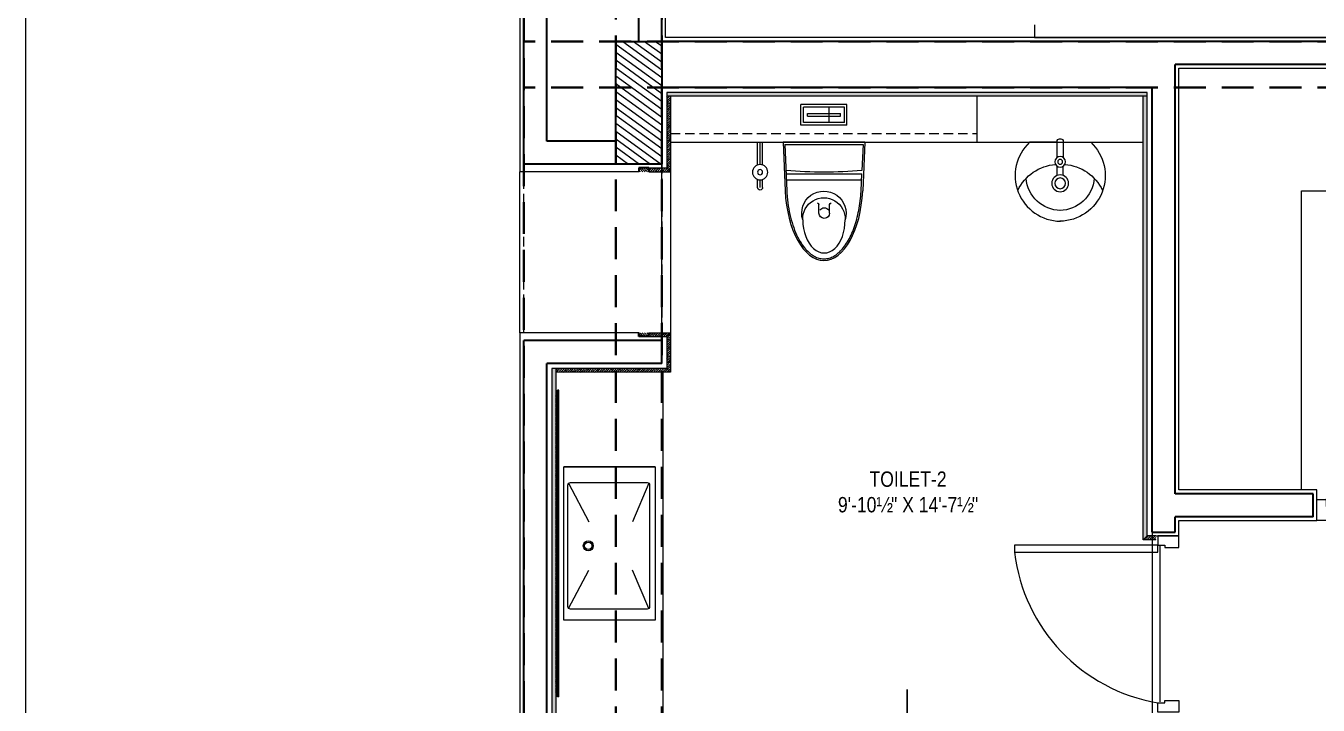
# Model space of a CAD drawing. Header units: inches. Extents: x -189347 to -188565, y -48525 to -47011.
# Drawn here: x -189346.7 to -189093.7, y -47938.7 to -47805.8 of the extents above; entities that cross this region are included whole.
import ezdxf

# ---------------------------------------------------------------- set-up
doc = ezdxf.new("R2010")
doc.units = ezdxf.units.IN
doc.header["$LTSCALE"] = 25
doc.header["$MEASUREMENT"] = 0
doc.linetypes.add('DASHED2', pattern=[0.375, 0.25, -0.125])
doc.layers.get('0').update_dxf_attribs({"lineweight": 0})
for name, color, linetype, lineweight in [('COLUMN', 1, 'Continuous', 30), ('COLUMNHATCH', 8, 'Continuous', 0), ('CWS', 180, 'Continuous', 18), ('elevation', 6, 'Continuous', 9), ('FURNITURE', 251, 'Continuous', 0), ('hidden', 7, 'DASHED2', 5), ('PLASTER LINE', 1, 'Continuous', 5), ('PP--BEAM', 104, 'DASHED2', 40), ('PP-OUTER', 180, 'Continuous', 18), ('PP-TOILET 6', 5, 'Continuous', 9), ('PP-WALL', 7, 'Continuous', 30), ('SANITARY', 212, 'Continuous', 5), ('SANITARY TXT', 7, 'Continuous', 9), ('sechatch', 8, 'Continuous', 0), ('STONE', 7, 'Continuous', 9), ('TEXT', 7, 'Continuous', 13), ('TOILET ELE', 7, 'Continuous', 13), ('WIN', 22, 'Continuous', 0)]:
    doc.layers.add(name, color=color, linetype=linetype, lineweight=lineweight)
doc.styles.add('RAJ', font='Arial Narrow.ttf')
doc.dimstyles.new('WORKING DIM', dxfattribs={"dimtxt": 4, "dimasz": 2.25, "dimexe": 1, "dimexo": 1, "dimgap": 0.5, "dimtad": 1, "dimzin": 3, "dimdsep": 46, "dimlunit": 4, "dimtxsty": 'RAJ', "dimblk1": 'ARCHTICK', "dimblk2": 'ARCHTICK', "dimsah": 1, "dimcen": 0.09375, "dimdle": 1, "dimclrd": 256, "dimclre": 256, "dimclrt": 256, "dimadec": 0, "dimazin": 0, "dimtfac": 0.75, "dimtofl": 0, "dimtmove": 1, "dimatfit": 3, "dimldrblk": 'OPEN30', "dimfxl": 1, "dimtolj": 1, "dimtzin": 0, "dimarcsym": 0})
pattern_1 = [(45, (141.9624, -1374.74263), (-0.4419417382, 0.4419417382), []), (45, (142.40434, -1374.74263), (-0.4419417382, 0.4419417382), [0.78125, -0.15625, 0, -0.15625])]

# ---------------------------------------------------------------- blocks, each defined once
blk = doc.blocks.new('TAP')
at = {"layer": 'SANITARY', "ltscale": 30}
for p, q in [((-0.5, -4.44), (-0.5, 0)), ((0, -4.35), (0, 0)), ((0.5, -4.44), (0.5, 0)), ((-0.5, -8.84), (-0.5, -7.27)), ((0, -8.84), (0, -7.35)), ((0.5, -8.84), (0.5, -7.27))]:
    blk.add_line(p, q, dxfattribs=at)
at = {"layer": 'SANITARY', "linetype": 'Continuous', "ltscale": 30}
for radius in [1.5, 0.5]:
    blk.add_circle((0, -5.85), radius, dxfattribs=at)
at = {"layer": 'SANITARY', "ltscale": 30}
blk.add_arc((0, -8.84), 0.5, 180, 0, dxfattribs=at)
blk = doc.blocks.new('_ArchTick')
at = {"color": 0, "linetype": 'ByBlock', "const_width": 0.15}
blk.add_lwpolyline([(-0.5, -0.5), (0.5, 0.5)], dxfattribs=at)
blk = doc.blocks.new('_Open30')
at = {"color": 0, "linetype": 'ByBlock', "lineweight": -2}
for p, q in [((-1, 0.27), (0, 0)), ((0, 0), (-1, -0.27)), ((0, 0), (-1, 0))]:
    blk.add_line(p, q, dxfattribs=at)
blk = doc.blocks.new('ACTUATOR')
at = {"layer": 'SANITARY', "ltscale": 30}
for p, q in [((-4.5, -2), (-4.5, 2)), ((4.5, 2), (-4.5, 2)), ((-4, -1.5), (-4, 1.5)), ((4, 1.5), (-4, 1.5)), ((-3.25, -0.25), (-3.25, 0.25)), ((-3.25, 0.25), (3.25, 0.25)), ((1, -1.5), (1, 1.5)), ((3.25, -0.25), (3.25, 0.25)), ((4, -1.5), (4, 1.5)), ((4.5, -2), (4.5, 2)), ((4.5, -2), (-4.5, -2)), ((4, -1.5), (-4, -1.5)), ((-3.25, -0.25), (3.25, -0.25))]:
    blk.add_line(p, q, dxfattribs=at)
blk = doc.blocks.new('ythth')
at = {"layer": 'SANITARY', "ltscale": 30}
for p, q in [((3400299.25, -866620.46), (3400299.25, -866624.46)), ((3400299.25, -866620.46), (3400308.25, -866620.46)), ((3400308.25, -866620.46), (3400308.25, -866624.46)), ((3400299.75, -866620.96), (3400299.75, -866623.96)), ((3400299.75, -866620.96), (3400307.75, -866620.96)), ((3400300.5, -866622.21), (3400300.5, -866622.71)), ((3400302.75, -866622.21), (3400300.5, -866622.21)), ((3400302.75, -866622.71), (3400300.5, -866622.71)), ((3400307, -866622.21), (3400307, -866622.71)), ((3400307.75, -866620.96), (3400307.75, -866623.96)), ((3400299.75, -866623.96), (3400307.75, -866623.96))]:
    blk.add_line(p, q, dxfattribs=at)
at = {"layer": 'SANITARY', "rotation": 180}
blk.add_blockref('ACTUATOR', (3400303.75, -866622.46), dxfattribs=at)
blk = doc.blocks.new('A$C18BE6784')
at = {"layer": 'SANITARY'}
for points in [[(0.2053, 0.386), (0.0703, 0.386, 0.676244), (0.2213, 0, 0.676244)], [(0.2353, 0.3123), (0.2353, 0.3905, 0.414214), (0.223, 0.4027), (0.2203, 0.4027), (0.2176, 0.4027, 0.414214), (0.2053, 0.3905), (0.2053, 0.3123)], [(0.2353, 0.386), (0.3703, 0.386, -0.676244), (0.2193, 0, -0.676244)], [(0.2053, 0.2237), (0.2053, 0.269, -0.414214)], [(0.2353, 0.2237), (0.2353, 0.269, 0.414214)]]:
    blk.add_lwpolyline(points, format="xyb", dxfattribs=at)
for centre, radius in [((0.2203, 0.2906), 0.0264), ((0.2203, 0.2906), 0.0116), ((0.2203, 0.1854), 0.0411), ((0.2203, 0.1854), 0.0264)]:
    blk.add_circle(centre, radius, dxfattribs=at)
for centre, radius, start, end in [((0.2127, 0.0581), 0.2199, 93.95905, 155.00945), ((0.2279, 0.0581), 0.2199, 24.99055, 86.04095), ((0.2233, 0.2233), 0.1702, 184.52098, 269.50615), ((0.2173, 0.2233), 0.1702, 270.49385, 355.47902)]:
    blk.add_arc(centre, radius, start, end, dxfattribs=at)
blk = doc.blocks.new('A$C5CF75EDE')
for p, q in [((0, 8), (0, -8)), ((-9.47, 7.27), (-6.15, 7.45)), ((-7.31, -7.37), (-7.31, 7.37)), ((-6.15, -7.45), (-6.15, 7.45)), ((-13.84, 1.11), (-12.16, 1.11)), ((-13.84, -0.98), (-12.16, -0.98))]:
    blk.add_line(p, q)
for points in [[(0, 8), (-9.49, 7.59)], [(-0.45, -7.66), (-0.45, 7.66), (-5.53, 7.45)], [(0, -8), (-9.49, -7.59)], [(-0.45, -7.66), (-9.47, -7.27)]]:
    blk.add_lwpolyline(points)
blk.add_lwpolyline([(-15.18, -4.15, 1.04786), (-15.18, 4.15, -0.349995)], format="xyb")
for centre, radius, start, end in [((82.43, 0), 88.27, 175.1618, 184.8294), ((-13.9, 0), 4.35, 252.8563, 107.1437), ((-13.84, 0.07), 1.04, 90, 270), ((-13.84, 0.07), 1.04, 303.9417, 56.0583), ((-12.16, 1.42), 0.313, 270, 0), ((-12.16, -1.29), 0.313, 0, 90)]:
    blk.add_arc(centre, radius, start, end)
at = {"extrusion": (0, 0, -1)}
for centre, major_axis, ratio, start_param, end_param in [((-8.09, 0), (-15.03, 0), 0.507145, -1.478917, 1.477723), ((-15.18, 0), (-6.47, 0.08), 0.641335, 4.704215, 7.845808)]:
    blk.add_ellipse(centre, major_axis=major_axis, ratio=ratio, start_param=start_param, end_param=end_param, dxfattribs=at)
blk.add_open_spline([(-9.46, -7.28), (-9.87, -7.26), (-10.28, -7.23), (-11.48, -7.12), (-12.25, -7.02), (-13.75, -6.75), (-14.48, -6.59), (-15.88, -6.2), (-16.54, -5.98), (-17.8, -5.49), (-18.38, -5.22), (-19.46, -4.64), (-19.95, -4.33), (-20.73, -3.73), (-21.04, -3.46), (-21.59, -2.9), (-21.83, -2.61), (-22.23, -2.03), (-22.39, -1.73), (-22.64, -1.13), (-22.72, -0.83), (-22.81, -0.23), (-22.82, 0.07), (-22.75, 0.67), (-22.69, 0.97), (-22.47, 1.57), (-22.32, 1.87), (-21.95, 2.45), (-21.73, 2.74), (-21.2, 3.31), (-20.9, 3.59), (-20.23, 4.12), (-19.86, 4.38), (-19.05, 4.87), (-18.61, 5.1), (-17.68, 5.53), (-17.19, 5.74), (-16.16, 6.11), (-15.61, 6.28), (-14.49, 6.58), (-13.91, 6.71), (-12.71, 6.94), (-12.1, 7.04), (-10.86, 7.18), (-10.23, 7.24), (-9.55, 7.27), (-9.51, 7.27), (-9.47, 7.27)], degree=3, knots=[1.662675, 1.662675, 1.662675, 1.662675, 1.74662, 1.74662, 1.907399, 1.907399, 2.068177, 2.068177, 2.228955, 2.228955, 2.389733, 2.389733, 2.550512, 2.550512, 2.679298, 2.679298, 2.808084, 2.808084, 2.93687, 2.93687, 3.065656, 3.065656, 3.194442, 3.194442, 3.323228, 3.323228, 3.452014, 3.452014, 3.5808, 3.5808, 3.709586, 3.709586, 3.838372, 3.838372, 3.967158, 3.967158, 4.095944, 4.095944, 4.22473, 4.22473, 4.353516, 4.353516, 4.482302, 4.482302, 4.611088, 4.611088, 4.619316, 4.619316, 4.619316, 4.619316])
blk = doc.blocks.new('wb.')
at = {"layer": 'SANITARY', "ltscale": 30}
for p, q in [((-188919.44, -47135.54, -3021.38), (-188911.93, -47139.53, -3021.38)), ((-188894.96, -47135.54, -3021.38), (-188902.47, -47139.53, -3021.38)), ((-188919.44, -47151.25, -3021.38), (-188911.93, -47148.02, -3021.38)), ((-188894.96, -47151.25, -3021.38), (-188902.47, -47148.02, -3021.38))]:
    blk.add_line(p, q, dxfattribs=at)
blk.add_lwpolyline([(-188895.31, -47151.4), (-188919.09, -47151.4, -0.414214), (-188919.59, -47150.9), (-188919.59, -47135.89, -0.414214), (-188919.09, -47135.39), (-188895.31, -47135.39, -0.414214), (-188894.81, -47135.89), (-188894.81, -47150.9, -0.414214)], format="xyb", close=True, dxfattribs=at)
for radius in [0.971, 0.721]:
    blk.add_circle((-188907.2, -47139.39), radius, dxfattribs=at)
blk = doc.blocks.new('door')
at = {"layer": 'WIN'}
for points in [[(-188890.45, -47194.62), (-188890.45, -47164.12), (-188891.95, -47164.12), (-188891.95, -47194.62)], [(-188925.95, -47194.62), (-188923.95, -47194.62), (-188923.95, -47196.12), (-188923.45, -47196.12), (-188923.45, -47199.12), (-188923.95, -47199.12), (-188923.95, -47199.12), (-188925.95, -47199.12)], [(-188888.45, -47194.62), (-188890.45, -47194.62), (-188890.45, -47196.12), (-188890.95, -47196.12), (-188890.95, -47199.12), (-188890.45, -47199.12), (-188890.45, -47199.12), (-188888.45, -47199.12)]]:
    blk.add_lwpolyline(points, close=True, dxfattribs=at)
blk.add_arc((-188887.65, -47200.7), 36.81, 96.7084, 170.4863, dxfattribs=at)

msp = doc.modelspace()

# ---------------------------------------------------------------- hatches: boundary and pattern name
at = {"layer": 'COLUMNHATCH', "ltscale": 5}
h = msp.add_hatch(dxfattribs=at)
h.set_pattern_fill('ANSI31', color=256, scale=10, angle=99.050055, style=0)
h.set_pattern_definition([(144.0500546, (-991.6263, -2979.5429), (-0.73384782, -1.011912732), [])])
h.paths.add_polyline_path([(-189222.1991, -47808.8675), (-189222.1991, -47832.8675), (-189231.1991, -47832.8675), (-189231.1991, -47808.8675)])
at = {"layer": 'sechatch'}
h = msp.add_hatch(dxfattribs=at)
h.set_pattern_fill('ANSI35', color=256, scale=2.5, style=0)
h.set_pattern_definition(pattern_1)
h.paths.add_polyline_path([(-189127.1991, -47818.8675), (-189221.1991, -47818.8675), (-189221.1991, -47819.6175), (-189127.1991, -47819.6175)])
h = msp.add_hatch(dxfattribs=at)
h.set_pattern_fill('ANSI35', color=256, scale=2.5, style=0)
h.set_pattern_definition(pattern_1)
h.paths.add_polyline_path([(-189220.4491, -47819.6175), (-189221.1991, -47819.6175), (-189221.1991, -47833.6175), (-189220.4491, -47834.3675)])
h = msp.add_hatch(dxfattribs=at)
h.set_pattern_fill('ANSI35', color=256, scale=2.5, style=0)
h.set_pattern_definition(pattern_1)
h.paths.add_polyline_path([(-189127.1991, -47819.6175), (-189127.9491, -47819.6175), (-189127.9491, -47906.3675), (-189127.1991, -47905.6175)])
h = msp.add_hatch(dxfattribs=at)
h.set_pattern_fill('ANSI35', color=256, scale=2.5, angle=270, style=0)
h.set_pattern_definition([(315, (-142424.47004, -238317.6709), (0.4419417382, 0.4419417382), []), (315, (-142424.47004, -238318.1128), (0.4419417382, 0.4419417382), [0.78125, -0.15625, 0, -0.15625])])
h.paths.add_polyline_path([(-189226.6991, -47833.6175), (-189226.6991, -47834.3675), (-189224.6991, -47834.3675), (-189224.6991, -47833.6175)])
h = msp.add_hatch(dxfattribs=at)
h.set_pattern_fill('ANSI35', color=256, scale=2.5, style=0)
h.set_pattern_definition([(45, (-189220.76, -47765.74526), (-0.441942, 0.441942), []), (45, (-189220.3181, -47765.74526), (-0.441942, 0.441942), [0.78125, -0.15625, 0, -0.15625])])
h.paths.add_polyline_path([(-189221.1991, -47833.6175), (-189224.6991, -47833.6175), (-189224.6991, -47834.3675), (-189220.4491, -47834.3675)])
h = msp.add_hatch(dxfattribs=at)
h.set_pattern_fill('ANSI35', color=256, scale=2.5, angle=270, style=0)
h.set_pattern_definition([(315, (-142424.47004, -238316.1709), (0.4419417382, 0.4419417382), []), (315, (-142424.47004, -238316.6128), (0.4419417382, 0.4419417382), [0.78125, -0.15625, 0, -0.15625])])
h.paths.add_polyline_path([(-189224.6991, -47866.6175), (-189224.6991, -47865.8675), (-189226.6991, -47865.8675), (-189226.6991, -47866.6175)])
h = msp.add_hatch(dxfattribs=at)
h.set_pattern_fill('ANSI35', color=256, scale=2.5, style=0)
h.set_pattern_definition([(45, (-189220.76, -47776.24526), (-0.4419417, 0.4419417), []), (45, (-189220.3181, -47776.24526), (-0.4419417, 0.4419417), [0.78125, -0.15625, 0, -0.15625])])
h.paths.add_polyline_path([(-189220.4491, -47865.8675), (-189224.6991, -47865.8675), (-189224.6991, -47866.6175), (-189221.1991, -47866.6175)])
h = msp.add_hatch(dxfattribs=at)
h.set_pattern_fill('ANSI35', color=256, scale=2.5, style=0)
h.set_pattern_definition(pattern_1)
h.paths.add_polyline_path([(-189220.4491, -47865.8675), (-189221.1991, -47866.6175), (-189221.1991, -47872.8675), (-189220.4491, -47873.6175)])
h = msp.add_hatch(dxfattribs=at)
h.set_pattern_fill('ANSI35', color=256, scale=2.5, style=0)
h.set_pattern_definition(pattern_1)
h.paths.add_polyline_path([(-189242.9491, -47872.8675), (-189243.6991, -47872.8675), (-189243.6991, -47941.3675), (-189242.9491, -47941.3675)])
h = msp.add_hatch(dxfattribs=at)
h.set_pattern_fill('ANSI35', color=256, scale=2.5, style=0)
h.set_pattern_definition(pattern_1)
h.paths.add_polyline_path([(-189221.1991, -47872.8675), (-189242.9491, -47872.8675), (-189242.9491, -47873.6175), (-189220.4491, -47873.6175)])
at = {"layer": 'sechatch', "ltscale": 2.5}
h = msp.add_hatch(color=27, dxfattribs=at)
h.set_gradient(color1=(118, 87, 81), color2=(121, 89, 83), one_color=1, tint=0.4, name='HEMISPHERICAL')
h.paths.add_polyline_path([(-189242.9491, -47877.3675), (-189242.9491, -47877.6175), (-189242.5741, -47877.6175), (-189242.5741, -47877.3675)])
at = {"layer": 'sechatch'}
h = msp.add_hatch(dxfattribs=at)
h.set_pattern_fill('ANSI31', color=32, angle=360, style=0)
h.set_pattern_definition([(45, (-890855.12426, -359527.72567), (-0.088388347648, 0.088388347648), [])])
h.paths.add_polyline_path([(-189242.5741, -47936.6175), (-189242.5741, -47935.9489), (-189242.9491, -47935.9489), (-189242.9491, -47936.6175)])
h.paths.add_polyline_path([(-189242.9491, -47877.6175), (-189242.9491, -47895.1175), (-189242.5741, -47895.1175), (-189242.5741, -47877.6175)])
h.paths.add_polyline_path([(-189242.9491, -47895.1175), (-189242.9491, -47906.8675), (-189242.5741, -47906.8675), (-189242.5741, -47895.1175)])
h.paths.add_polyline_path([(-189242.9491, -47935.9489), (-189242.5741, -47935.9489), (-189242.5741, -47906.8675), (-189242.9491, -47906.8675)])
h = msp.add_hatch(dxfattribs=at)
h.set_pattern_fill('ANSI35', color=256, scale=2, angle=90, style=0)
h.set_pattern_definition([(135, (-890855.12426, -359527.72567), (-0.3535533906, -0.3535533906), []), (135, (-890855.12426, -359527.3721), (-0.3535533906, -0.3535533906), [0.625, -0.125, 0, -0.125])])
h.paths.add_polyline_path([(-189242.3241, -47937.1175), (-189242.3241, -47935.9489), (-189242.5741, -47935.9489), (-189242.5741, -47937.1175)])
h.paths.add_polyline_path([(-189242.3241, -47878.0131), (-189242.5741, -47878.0131), (-189242.5741, -47890.6175), (-189242.3241, -47890.6175)])
h.paths.add_polyline_path([(-189242.5741, -47900.1627), (-189242.3241, -47900.1627), (-189242.3241, -47890.6175), (-189242.5741, -47890.6175)])
h.paths.add_polyline_path([(-189242.3241, -47877.1175), (-189242.5741, -47877.1175), (-189242.5741, -47878.0131), (-189242.3241, -47878.0131)])
h.paths.add_polyline_path([(-189242.5741, -47905.3866), (-189242.3241, -47905.3866), (-189242.3241, -47900.1627), (-189242.5741, -47900.1627)])
h.paths.add_polyline_path([(-189242.5741, -47906.8675), (-189242.3241, -47906.8675), (-189242.3241, -47905.3866), (-189242.5741, -47905.3866)])
h.paths.add_polyline_path([(-189242.5741, -47935.9489), (-189242.3241, -47935.9489), (-189242.3241, -47906.8675), (-189242.5741, -47906.8675)])
h = msp.add_hatch(dxfattribs=at)
h.set_pattern_fill('ANSI35', color=256, scale=2.5, style=0)
h.set_pattern_definition([(45, (-189202.76, -47891.74526), (-0.4419417, 0.4419417), []), (45, (-189202.3181, -47891.74526), (-0.4419417, 0.4419417), [0.78125, -0.15625, 0, -0.15625])])
h.paths.add_polyline_path([(-189125.4491, -47905.6175), (-189127.1991, -47905.6175), (-189127.9491, -47906.3675), (-189125.4491, -47906.3675)])
at = {"layer": 'sechatch', "ltscale": 2.5}
h = msp.add_hatch(color=27, dxfattribs=at)
h.set_gradient(color1=(118, 87, 81), color2=(121, 89, 83), one_color=1, tint=0.4, name='HEMISPHERICAL')
h.paths.add_polyline_path([(-189242.9491, -47936.6175), (-189242.9491, -47936.8675), (-189242.5741, -47936.8675), (-189242.5741, -47936.6175)])

# ---------------------------------------------------------------- linework, layer by layer
at = {"layer": 'COLUMN'}
msp.add_lwpolyline([(-189222.1991, -47808.8675), (-189222.1991, -47832.8675), (-189231.1991, -47832.8675), (-189231.1991, -47808.8675)], close=True, dxfattribs=at)
at = {"layer": 'elevation'}
for p, q in [((-189249.9491, -47865.8675), (-189249.9491, -47834.3675)), ((-189124.6991, -47907.6175), (-189124.6991, -47938.1175))]:
    msp.add_line(p, q, dxfattribs=at)
at = {"layer": 'FURNITURE'}
for p, q in [((-189149.1991, -47805.6175), (-189149.1991, -47808.1175)), ((-189149.1991, -47808.1175), (-189071.6991, -47808.1175)), ((-189096.9491, -47896.6175), (-189096.9491, -47838.1175)), ((-189096.9491, -47838.1175), (-189023.4491, -47838.1175))]:
    msp.add_line(p, q, dxfattribs=at)
at = {"layer": 'hidden', "ltscale": 0.3}
for p, q in [((-189220.4491, -47826.8675), (-189160.4491, -47826.8675)), ((-189249.1991, -47865.8675), (-189249.1991, -47834.3675)), ((-189222.1991, -47832.8675), (-189222.1991, -47867.3675))]:
    msp.add_line(p, q, dxfattribs=at)
at = {"layer": 'PLASTER LINE', "ltscale": 30}
for p, q in [((-189249.9491, -47781.1175), (-189249.9491, -47833.6175)), ((-189221.4491, -47808.1175), (-189221.4491, -47781.1175)), ((-189249.9491, -47806.044), (-189249.9491, -47834.3675)), ((-189221.4491, -47808.1175), (-189221.4491, -47806.044)), ((-188999.4491, -47808.1175), (-189221.4491, -47808.1175)), ((-189120.9491, -47814.1175), (-189003.9491, -47814.1175)), ((-189120.9491, -47896.6175), (-189120.9491, -47814.1175)), ((-189226.6991, -47834.3675), (-189249.9491, -47834.3675)), ((-189249.9491, -47865.8675), (-189249.9491, -47952.1175)), ((-189226.6991, -47865.8675), (-189249.9491, -47865.8675)), ((-189093.9491, -47896.6175), (-189120.9491, -47896.6175)), ((-189093.9491, -47902.6175), (-189093.9491, -47896.6175)), ((-189120.9491, -47902.6175), (-189093.9491, -47902.6175)), ((-189120.9491, -47905.6175), (-189120.9491, -47902.6175)), ((-189125.4491, -47905.6175), (-189120.9491, -47905.6175))]:
    msp.add_line(p, q, dxfattribs=at)
at = {"layer": 'PP--BEAM'}
for p, q in [((-189231.1991, -47348.3675), (-189231.1991, -48338.3675)), ((-189222.1991, -47348.3675), (-189222.1991, -48326.3675)), ((-189249.1991, -48305.9302), (-189249.1991, -47625.8675)), ((-189003.1991, -47808.8675), (-189249.1991, -47808.8675)), ((-189003.1991, -47817.8675), (-189249.1991, -47817.8675))]:
    msp.add_line(p, q, dxfattribs=at)
at = {"layer": 'PP-OUTER', "ltscale": 30}
msp.add_lwpolyline([(-189346.6754, -47010.5114), (-188625.6227, -47010.5114), (-188625.6227, -48524.6433), (-189346.6754, -48524.6433)], close=True, dxfattribs=at)
at = {"layer": 'PP-TOILET 6', "ltscale": 30}
msp.add_lwpolyline([(-189222.1991, -47817.8675), (-189126.1991, -47817.8675), (-189126.1991, -47993.3675), (-189205.6991, -47993.3675), (-189205.6991, -47942.3675), (-189244.6991, -47942.3675), (-189244.6991, -47871.8675), (-189222.1991, -47871.8675), (-189222.1991, -47817.8675)], dxfattribs=at)
at = {"layer": 'PP-WALL'}
for p, q in [((-189249.1991, -47832.8675), (-189249.1991, -47781.8675)), ((-189222.1991, -47808.8675), (-189222.1991, -47781.8675)), ((-189244.6991, -47828.3675), (-189244.6991, -47786.3675)), ((-189226.6991, -47808.8675), (-189226.6991, -47786.3675)), ((-189249.1991, -47832.8675), (-189249.1991, -47806.044)), ((-189244.6991, -47828.3675), (-189244.6991, -47806.044)), ((-189226.6991, -47808.8675), (-189226.6991, -47806.044)), ((-189222.1991, -47808.8675), (-189222.1991, -47806.044)), ((-189003.1991, -47808.8675), (-189222.1991, -47808.8675)), ((-189003.1991, -47813.3675), (-189121.6991, -47813.3675)), ((-189121.6991, -47897.3675), (-189121.6991, -47813.3675)), ((-189126.1991, -47817.8675), (-189222.1991, -47817.8675)), ((-189126.1991, -47904.8675), (-189126.1991, -47817.8675)), ((-189231.1991, -47828.3675), (-189244.6991, -47828.3675)), ((-189231.1991, -47832.8675), (-189249.1991, -47832.8675)), ((-189222.1991, -47867.3675), (-189249.1991, -47867.3675)), ((-189222.1991, -47871.8675), (-189244.6991, -47871.8675)), ((-189094.6991, -47897.3675), (-189121.6991, -47897.3675)), ((-189094.6991, -47901.8675), (-189094.6991, -47897.3675)), ((-189094.6991, -47901.8675), (-189121.6991, -47901.8675)), ((-189121.6991, -47904.8675), (-189121.6991, -47901.8675))]:
    msp.add_line(p, q, dxfattribs=at)
at = {"layer": 'PP-WALL', "ltscale": 10}
for p, q in [((-189222.1991, -47832.8675), (-189231.1991, -47832.8675)), ((-189249.1991, -47951.3675), (-189249.1991, -47867.3675)), ((-189222.1991, -47867.3675), (-189231.1991, -47867.3675)), ((-189222.1991, -47871.8675), (-189222.1991, -47867.3675)), ((-189244.6991, -47942.3675), (-189244.6991, -47871.8675)), ((-189126.1991, -47904.8675), (-189121.6991, -47904.8675))]:
    msp.add_line(p, q, dxfattribs=at)
at = {"layer": 'SANITARY'}
for p, q in [((-189241.3861, -47892.1175), (-189223.5038, -47892.1175)), ((-189241.3861, -47922.1175), (-189241.3861, -47892.1175)), ((-189223.5038, -47892.1175), (-189241.3861, -47892.1175)), ((-189223.5038, -47892.1175), (-189223.5038, -47922.1175)), ((-189223.5038, -47922.1175), (-189241.3861, -47922.1175))]:
    msp.add_line(p, q, dxfattribs=at)
at = {"layer": 'STONE', "color": 214, "lineweight": 30}
for p, q in [((-189226.6991, -47833.6175), (-189226.6991, -47834.3675)), ((-189226.6991, -47833.6175), (-189226.6991, -47834.3675)), ((-189224.6991, -47833.6175), (-189226.6991, -47833.6175)), ((-189224.6991, -47833.6175), (-189224.6991, -47834.3675)), ((-189226.6991, -47866.6175), (-189226.6991, -47865.8675)), ((-189226.6991, -47866.6175), (-189226.6991, -47865.8675)), ((-189224.6991, -47866.6175), (-189226.6991, -47866.6175)), ((-189224.6991, -47866.6175), (-189224.6991, -47865.8675))]:
    msp.add_line(p, q, dxfattribs=at)
at = {"layer": 'TOILET ELE', "ltscale": 30}
for p, q in [((-189127.1991, -47818.8675), (-189221.1991, -47818.8675)), ((-189221.1991, -47818.8675), (-189221.1991, -47833.6175)), ((-189127.1991, -47819.6175), (-189221.1991, -47819.6175)), ((-189220.4491, -47819.6175), (-189220.4491, -47834.3675)), ((-189160.4491, -47828.6175), (-189160.4491, -47819.6175)), ((-189127.9491, -47906.3675), (-189127.9491, -47819.6175)), ((-189127.1991, -47905.6175), (-189127.1991, -47818.8675)), ((-189220.4491, -47828.6175), (-189127.9491, -47828.6175)), ((-189224.6991, -47833.6175), (-189221.1991, -47833.6175)), ((-189224.6991, -47834.3675), (-189220.4491, -47834.3675)), ((-189221.1991, -47833.6175), (-189220.4491, -47834.3675)), ((-189220.4491, -47834.3675), (-189220.4491, -47865.8675)), ((-189224.6991, -47865.8675), (-189220.4491, -47865.8675)), ((-189224.6991, -47866.6175), (-189221.1991, -47866.6175)), ((-189221.1991, -47866.6175), (-189220.4491, -47865.8675)), ((-189221.1991, -47866.6175), (-189221.1991, -47872.8675)), ((-189220.4491, -47865.8675), (-189220.4491, -47873.6175)), ((-189221.1991, -47872.8675), (-189243.6991, -47872.8675)), ((-189243.6991, -47872.8675), (-189243.6991, -47941.3675)), ((-189242.9491, -47872.8675), (-189242.9491, -47941.3675)), ((-189221.1991, -47872.8675), (-189220.4491, -47873.6175)), ((-189220.4491, -47873.6175), (-189242.9491, -47873.6175)), ((-189221.9491, -47873.6175), (-189221.9491, -47940.6175)), ((-189127.1991, -47905.6175), (-189127.9491, -47906.3675)), ((-189125.4491, -47905.6175), (-189127.1991, -47905.6175)), ((-189125.4491, -47906.3675), (-189127.9491, -47906.3675))]:
    msp.add_line(p, q, dxfattribs=at)
at = {"layer": 'TOILET ELE'}
for p, q in [((-189242.9491, -47877.3675), (-189242.9491, -47936.8675)), ((-189242.9491, -47877.3675), (-189242.5741, -47877.3675)), ((-189242.5741, -47877.6175), (-189242.9491, -47877.6175)), ((-189242.3241, -47877.1175), (-189242.5741, -47877.1175)), ((-189242.5741, -47937.1175), (-189242.5741, -47877.1175)), ((-189242.3241, -47937.1175), (-189242.3241, -47877.1175)), ((-189242.5741, -47936.6175), (-189242.9491, -47936.6175)), ((-189242.3241, -47937.1175), (-189242.5741, -47937.1175))]:
    msp.add_line(p, q, dxfattribs=at)

# ---------------------------------------------------------------- block references
at = {"layer": 'CWS', "ltscale": 30, "xscale": 0.9200000000002484, "yscale": 0.9200000000002484, "zscale": 0.9200000000002484}
for p, rotation in [((-15282.0759, -4479.4294), 360), ((-232544.1372, 125871.7557), 90)]:
    msp.add_blockref('door', p, dxfattribs=dict(at, rotation=rotation))
at = {"layer": 'CWS', "ltscale": 30, "rotation": 90}
msp.add_blockref('wb.', (-236375.9665, 140999.6271), dxfattribs=at)
at = {"layer": 'SANITARY', "rotation": 180}
msp.add_blockref('ythth', (3211113.305, -914445.6976), dxfattribs=at)
at = {"layer": 'SANITARY', "ltscale": 30, "xscale": -1}
msp.add_blockref('TAP', (-189202.9396, -47828.6175), dxfattribs=at)
at = {"layer": 'SANITARY', "ltscale": 30, "xscale": -1, "rotation": 270.0036572994986}
msp.add_blockref('A$C5CF75EDE', (-189190.4486, -47828.618), dxfattribs=at)
at = {"layer": 'SANITARY', "xscale": -39.99999999354649, "yscale": 39.99999999354649, "zscale": 39.99999999353861}
msp.add_blockref('A$C18BE6784', (-189135.3875, -47844.0577), dxfattribs=at)

# ---------------------------------------------------------------- texts
at = {"layer": 'TEXT', "ltscale": 30, "insert": (-189173.9798, -47897.0414), "char_height": 3, "width": 67.682604, "attachment_point": 5, "style": 'RAJ'}
msp.add_mtext('TOILET-2\\P9\'-10½" X 14\'-7½"', dxfattribs=at)

# ---------------------------------------------------------------- leaders
at = {"layer": 'SANITARY TXT', "lineweight": 30}
msp.add_leader([(-189174.1477, -47949.6071), (-189174.1477, -47944.6175), (-189176.1477, -47944.6175), (-189176.1477, -47940.6175), (-189174.1477, -47940.6175), (-189174.1477, -47935.6648)], dimstyle='WORKING DIM', override={"dimasz": 1, "dimtad": 0}, dxfattribs=at)

doc.saveas('drawing.dxf')
